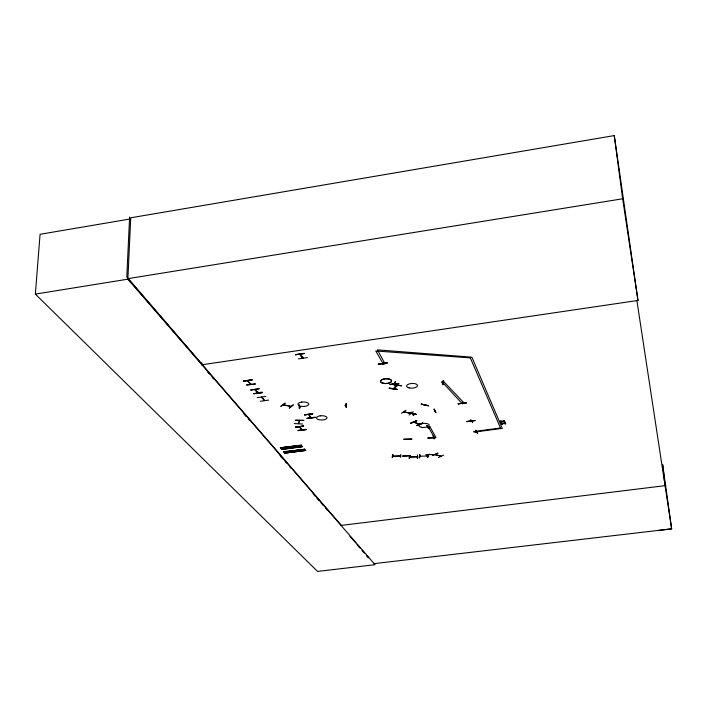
<?xml version="1.0" encoding="UTF-8"?>
<svg xmlns="http://www.w3.org/2000/svg" width="707" height="707" viewBox="0 0 707 707"><rect width="100%" height="100%" fill="white"/><g stroke="black" fill="none" stroke-linecap="round" stroke-linejoin="round"><path stroke-width="1.06" d="M257.268 397.581L265.823 396.45M257.755 393.127L257.428 391.943M257.755 391.943L258.09 393.048L255.121 389.486M257.878 391.961L257.445 392.809M259.071 388.691L250.702 389.972M252.01 379.862L243.385 381.064L252.134 379.959M246.602 384.926L255.324 383.936M243.376 381.108L252.019 379.818M466.514 402.707L458.109 403.821L466.514 402.725M466.585 402.813L458.101 403.856M320.236 415.743L320.253 415.813A5.276 2.148 -1.2 0 0 318.123 419.481A5.276 2.148 -1.2 0 0 326.899 418.279A5.276 2.148 -1.2 0 0 320.289 415.831M294.377 423.555L302.729 424.041M301.73 401.912L301.756 402.08A5.417 2.254 -0.8 0 0 299.68 405.924A5.417 2.254 -0.8 0 0 308.65 404.678A5.417 2.254 -0.8 0 0 301.792 402.097M167.506 324.955L167.524 324.46M425.632 454.725L433.471 454.539M129.611 217.005L126.792 276.87L202.335 364.715L201.628 362.62M130.689 218.896L40.078 234.291L35.35 294.103L317.567 571.415L375.063 564.699L127.87 279.177L130.733 217.791L614.277 135.585L637.961 300.378L636.883 300.546L671.65 528.854L658.19 530.453M462.21 403.511L462.714 403.838M392.5 454.619L392.288 457.668L392.906 454.654M392.659 457.553L392.827 454.592M400.586 455.98L392.889 456.236L400.666 455.98M416.034 414.346L408.893 412.747L416.034 414.302M395.072 381.983L394.78 385.863L395.275 385.845L395.558 382.019L395.063 382.027L394.824 385.801M395.513 383.866L396.353 383.821M400.789 454.424L400.613 457.314M387.242 362.965L378.21 364.123L387.153 362.824M409.326 458.463L409.539 455.379L409.265 458.366M406.525 455.759L406.251 455.476M417.501 455.14L417.245 458.171M417.554 455.193L417.572 458.216M413.197 414.002L412.773 413.869M411.81 439.171L403.724 439.268L411.828 438.959M419.675 457.668L419.993 454.716M420.612 456.174L419.914 456.351M427.647 457.482L427.982 454.477M389.23 388.311L397.343 389.433L389.248 388.24M389.407 388.072L397.378 389.469M403.803 411.942L410.917 413.445M312.671 413.772L304.461 414.885M312.777 413.86L304.461 414.85L312.68 413.736M429.485 454.168L429.75 454.451M303.55 426.171L295.535 427.24M411.067 413.339L410.219 413.339M434.876 411.023L434.416 411.067M441.937 382.628L442.9 382.743M443.254 380.64L442.626 384.581L443.121 384.573L443.687 380.737L443.192 380.755M304.531 353.518L295.526 354.808M413.622 415.548L411.801 412.322M435.848 454.751L435.406 454.468M441.071 456.245L435.229 454.601L440.885 456.324M259.204 388.788L250.72 390.114M298.416 423.696L299.627 420.365M298.495 423.431L299.618 420.4M303.701 420.497L295.252 420.232L303.745 420.303M416.909 420.745L410.802 423.263M437.978 453.178L432.569 455.617M250.358 384.095L250.835 384.034M419.649 424.28L414.063 422.097M262.147 397.52L261.457 397.219L264.312 400.277M434.275 438.985L432.967 435.901M302.34 357.972L302.393 357.106M428.796 428.477L426.71 425.49L427.161 425.428M428.407 428.61L427.081 425.367M405.968 410.193L401.514 413.303M299.379 426.878L301.862 429.989M301.606 429.723L302.234 429.927L299.954 427.116M395.204 385.739L395.425 381.966M308.579 414.567L310.93 417.793M299.397 405.031L299.715 408.584M416.123 414.231L409.017 412.72M305.486 450.235L284.629 452.931M284.762 453.081L305.769 450.421M304.814 449.334L284.046 452.188L304.814 449.334L283.737 451.649M302.578 446.488L281.66 449.466L281.245 448.945L302.552 446.453M301.368 445.065L280.361 447.699M280.281 447.752L301.73 445.543L280.706 448.273L301.712 445.516M383.194 364.061L382.743 364.096L383.247 364.07L382.911 362.885M377.547 350.716L377.971 349.903L470.906 357.106L470.376 357.901L375.779 350.981L383.362 364.193L385.094 363.937L377.52 350.018M393.251 388.753L397.467 385.288L393.719 388.753M427.982 426.948L428.937 426.94L428.071 427.072M433.833 437.43L434.77 437.412L433.921 437.412M412.738 413.507L412.49 413.454M396.698 385.571L397.166 385.607M424.368 405.12L424.571 405.014M475.731 431.827L476.509 431.862M401.496 385.73L393.313 384.555L401.488 385.695M300.572 406.958L299.635 406.967M280.759 406.286L285.213 403.131L281.086 406.295M289.304 408.01L293.378 404.802L289.34 408.072M345.034 405.588L345.997 405.562M251.012 384.316L247.715 380.773L250.72 384.414M299.909 354.401L302.684 358.325M300.519 354.72L300.192 353.456M257.648 393.057L254.785 389.575L255.271 389.548M404.607 411.96L403.918 411.792M302.826 357.088C303.365 359.978 300.369 355.435 300.351 353.527M409.15 415.036L413.303 411.766M421.195 404.139L428.38 405.809M417.263 456.81L409.477 457.04L417.298 456.687M393.543 388.435L393.94 388.461M419.905 456.227L427.567 455.98M426.86 456.015L427.717 456.095M382.558 363.027L382.858 364.123M310.727 417.545L311.319 417.766L308.862 414.532M394.214 383.874L394.382 383.494M394.497 383.795L393.993 383.468M462.405 403.838L441.778 381.586L443.386 381.232L464.11 403.052L462.59 403.467M345.122 405.579L345.909 405.562M396.274 383.998L395.531 384.016M442.776 382.761L442.034 382.779M299.892 354.313L299.883 353.5M302.34 357.901L302.366 357.3M437.739 453.152L432.322 455.591M438.579 457.544L443.687 455.069M422.645 423.007L416.494 425.587L422.901 423.131M416.794 425.658L422.6 423.051M290.816 406.437L283.268 404.864M428.787 426.993L428.062 426.94M614.277 135.585L622.655 198.782L127.896 278.655L341.34 525.389M35.35 294.103L127.87 279.177M201.371 364.856L637.979 300.44L622.655 198.782M298.381 358.864L307.351 357.601M419.437 424.368L413.878 422.22M247.936 381.1L248.343 381.082M255.324 383.981L246.628 385.006M255.121 389.893L255.227 389.548M262.297 392.677L253.672 393.702L262.288 392.65M378.298 364.229L387.242 362.938M260.344 401.276L268.704 400.091M390.07 384.449L398.81 383.459L390.052 384.369M398.81 383.441L390.158 384.652M307.068 418.288L315.234 417.183M307.192 418.553L315.349 417.404L307.085 418.358M298.08 430.439L306.06 429.388M298.204 430.696L306.175 429.591L298.098 430.51M470.676 419.56L472.594 422.68M500.494 427.974L473.699 431.544L473.99 432.145L502.324 428.371L471.949 357.318L470.19 357.565L500.75 428.583M435.733 412.49L434.204 409.212M475.705 431.959L476.43 431.871M280.44 447.955L301.5 445.251M281.642 449.44L302.64 446.744M283.825 451.941L304.744 449.219M340.606 525.478L665.87 485.568M373.729 563.682L671.65 528.854L662.662 464.632L665.075 485.665M393.339 384.449L401.302 385.792M428.345 454.53L427.541 457.535L428.336 454.495M435.724 437.73L427.647 438.04L435.742 437.606M345.988 403.821L346.465 403.812L346.483 407.4L346.006 407.409L346.041 403.715L346.483 407.4M299.476 405.102L298.999 405.12L299.3 408.699M299.715 406.834L300.404 406.799M261.784 397.166L264.612 400.586M470.782 420.709L470.659 421.107M382.947 363.69L383.053 362.956M404.05 411.819L410.997 413.321M283.348 404.713L290.922 406.295M477.596 433.232L475.829 430.148L477.26 433.258M441.009 456.183L440.32 456.192M434.01 409.212L435.768 412.543M207.867 372.342L209.307 374.012M212.197 377.335L213.638 379.005M243.942 413.957L246.098 416.45M248.263 418.951L249.712 420.612M280.007 455.573L282.897 458.896M285.062 461.397L286.503 463.058M289.384 466.39L290.833 468.052M313.192 493.848L315.357 496.349M316.798 498.011L318.963 500.512M321.128 503.004L323.293 505.505M325.459 507.997L327.624 510.498M349.965 536.277L355.727 542.923M357.168 544.584L360.049 547.898M362.205 550.391L364.37 552.883M366.526 555.375L368.683 557.867M357.053 544.593L359.907 547.916M362.055 550.408L364.193 552.909M366.341 555.402L367.773 557.063M411.748 412.278L413.657 415.61L411.589 412.296M434.186 409.203L435.945 412.57M253.698 393.666L262.156 392.111M284.841 453.187L305.786 450.447M466.726 421.584L474.892 420.462M382.602 362.93L382.637 363.822M302.702 357.062L302.79 357.91M302.684 357.256L302.693 357.83M410.272 455.662L402.407 456.077L410.281 455.697M419.658 454.742L419.295 457.783L419.658 454.742M303.436 426.047L295.42 427.152L303.444 426.047M304.408 353.359L295.393 354.693L304.417 353.367M416.653 420.674L410.537 423.263L416.67 420.674M421.31 404.13L428.513 405.721L421.31 404.13M504.453 420.444L502.518 421.266L500.141 421.045L502.12 421.469L500.697 422.344L502.597 421.54L505.01 421.77L503.004 421.337L504.453 420.444M505.311 422.503L503.384 423.325L501.024 423.095L502.986 423.52L501.572 424.394L503.464 423.59L505.858 423.82L503.87 423.387L505.311 422.503M430.068 426.913L428.504 427.125L434.231 437.386L435.768 437.182L430.068 426.913M474.901 420.541L466.717 421.628L474.892 420.506M383.159 383.282A5.568 2.404 -2.4 0 0 391.616 380.993A5.568 2.404 -2.4 0 0 383.38 379.111A5.568 2.404 -2.4 0 0 383.159 383.282M383.167 383.291A5.559 2.395 -2.4 0 0 391.607 381.002A5.559 2.395 -2.4 0 0 383.38 379.129A5.559 2.395 -2.4 0 0 383.167 383.291M409.132 387.922A5.506 2.351 -3 0 0 417.563 385.668A5.506 2.351 -3 0 0 409.521 383.83A5.506 2.351 -3 0 0 409.132 387.922M421.328 427.284A5.143 2.059 -3.2 0 0 429.237 425.287A5.143 2.059 -3.2 0 0 421.761 423.705A5.143 2.059 -3.2 0 0 421.328 427.284"/></g></svg>
